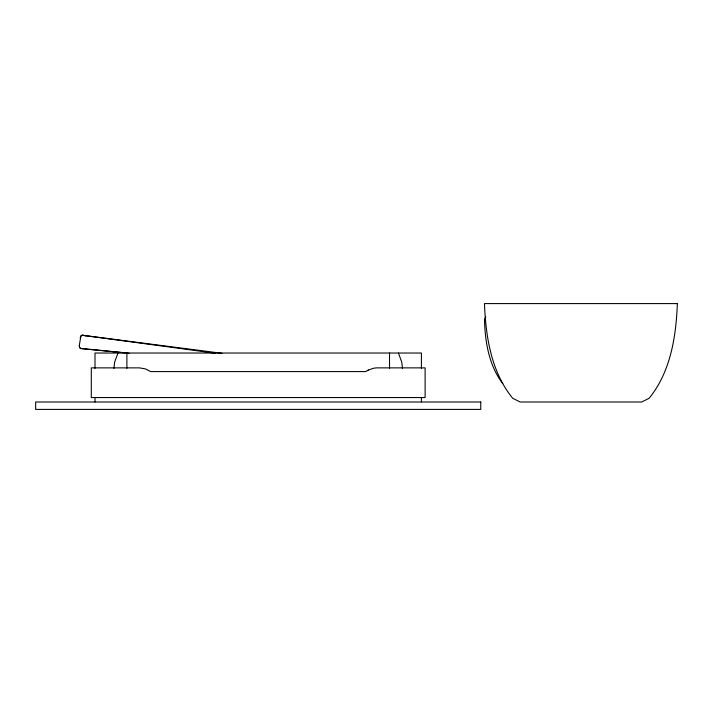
<?xml version="1.0" encoding="UTF-8"?>
<svg xmlns="http://www.w3.org/2000/svg" width="713" height="713" viewBox="0 0 713 713"><rect width="100%" height="100%" fill="white"/><g stroke="black" fill="none" stroke-linecap="round" stroke-linejoin="round"><path stroke-width="1.07" d="M122.066 352.48L80.569 348.497L79.58 347.489L79.312 345.35L80.917 335.957L82.102 335.235L221.993 353.318M113.92 368.407L114.668 362.044L117.993 353.033M80.168 337.98L80.917 335.957L82.236 335.235L215.317 353.238M485.785 317.009L484.466 319.317C485.072 341.723 488.833 365.279 502.718 383.567M129.222 353.3L80.694 348.497L79.571 347.489L79.366 345.35M82.102 335.235L85.952 335.734M398.415 353.033L401.74 362.044L402.488 368.407M421.41 368.407L421.41 353.033L94.998 353.033L94.998 368.407M421.41 397.551L421.41 401.998M389.512 353.033L389.512 368.309M126.896 353.033L126.896 368.309M94.998 397.551L94.998 401.998M677.35 303.586C676.084 336.634 670.63 371.928 649.106 398.291L641.62 401.998L520.196 401.998L512.718 398.291C491.186 371.928 485.74 336.634 484.466 303.586L677.35 303.586M368.309 370.038L365.769 371.58L150.639 371.58L145.354 368.888L139.507 367.872L91.291 367.872L91.291 397.551L425.117 397.551L425.117 367.872L376.901 367.872L373.942 368.158L368.309 370.038M480.758 401.998L35.65 401.998L35.65 409.414L480.758 409.414L480.758 401.998"/></g></svg>
